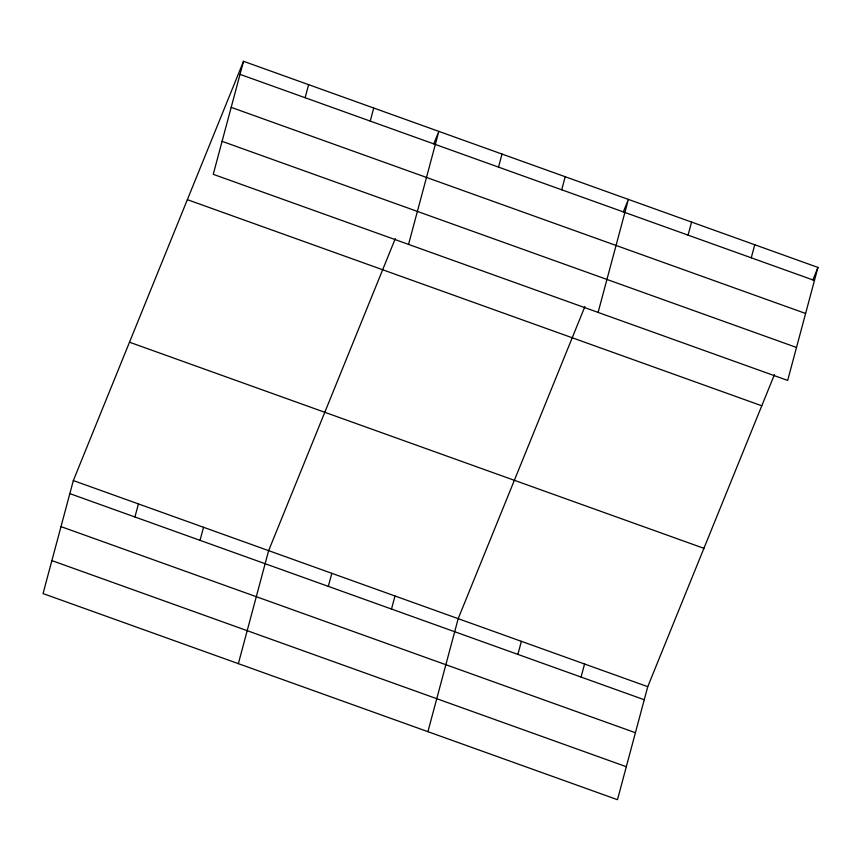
<?xml version="1.0" encoding="UTF-8"?>
<svg xmlns="http://www.w3.org/2000/svg" width="861" height="861" viewBox="0 0 861 861"><rect width="100%" height="100%" fill="white"/><g stroke="black" fill="none" stroke-linecap="round" stroke-linejoin="round"><path stroke-width="1.29" d="M243.523 61.303L213.248 174.32L787.664 380.433L817.95 267.427L243.523 61.303L73.336 480.567L43.05 593.573L617.477 799.697L647.752 686.68L774.437 374.61M134.929 516.987L138.438 503.922M305.128 97.734L308.625 84.669M200.032 540.342L203.53 527.287M370.23 121.089L373.728 108.023M238.357 663.659L268.632 550.642L395.317 238.583M408.544 244.406L438.83 131.389L433.772 143.852M328.321 586.373L331.819 573.318M498.519 167.12L502.017 154.054M391.507 609.05L395.005 595.984M561.706 189.797L565.203 176.731M427.917 731.678L458.192 618.661L584.877 306.602M598.104 312.425L628.39 199.408L623.332 211.871M517.881 654.392L521.379 641.327M688.079 235.139L691.577 222.073M581.067 677.069L584.565 664.003M751.266 257.816L754.763 244.75M812.892 279.89L817.95 267.427M240.025 74.369L814.452 280.482M231.189 107.356L805.616 313.469M222.084 141.344L796.5 347.457M187.364 199.666L761.781 405.779M129.494 342.204L703.921 548.328M73.336 480.567L647.752 686.68M69.827 493.622L644.254 699.745M60.991 526.609L635.418 732.722M51.886 560.597L626.313 766.71"/></g></svg>
